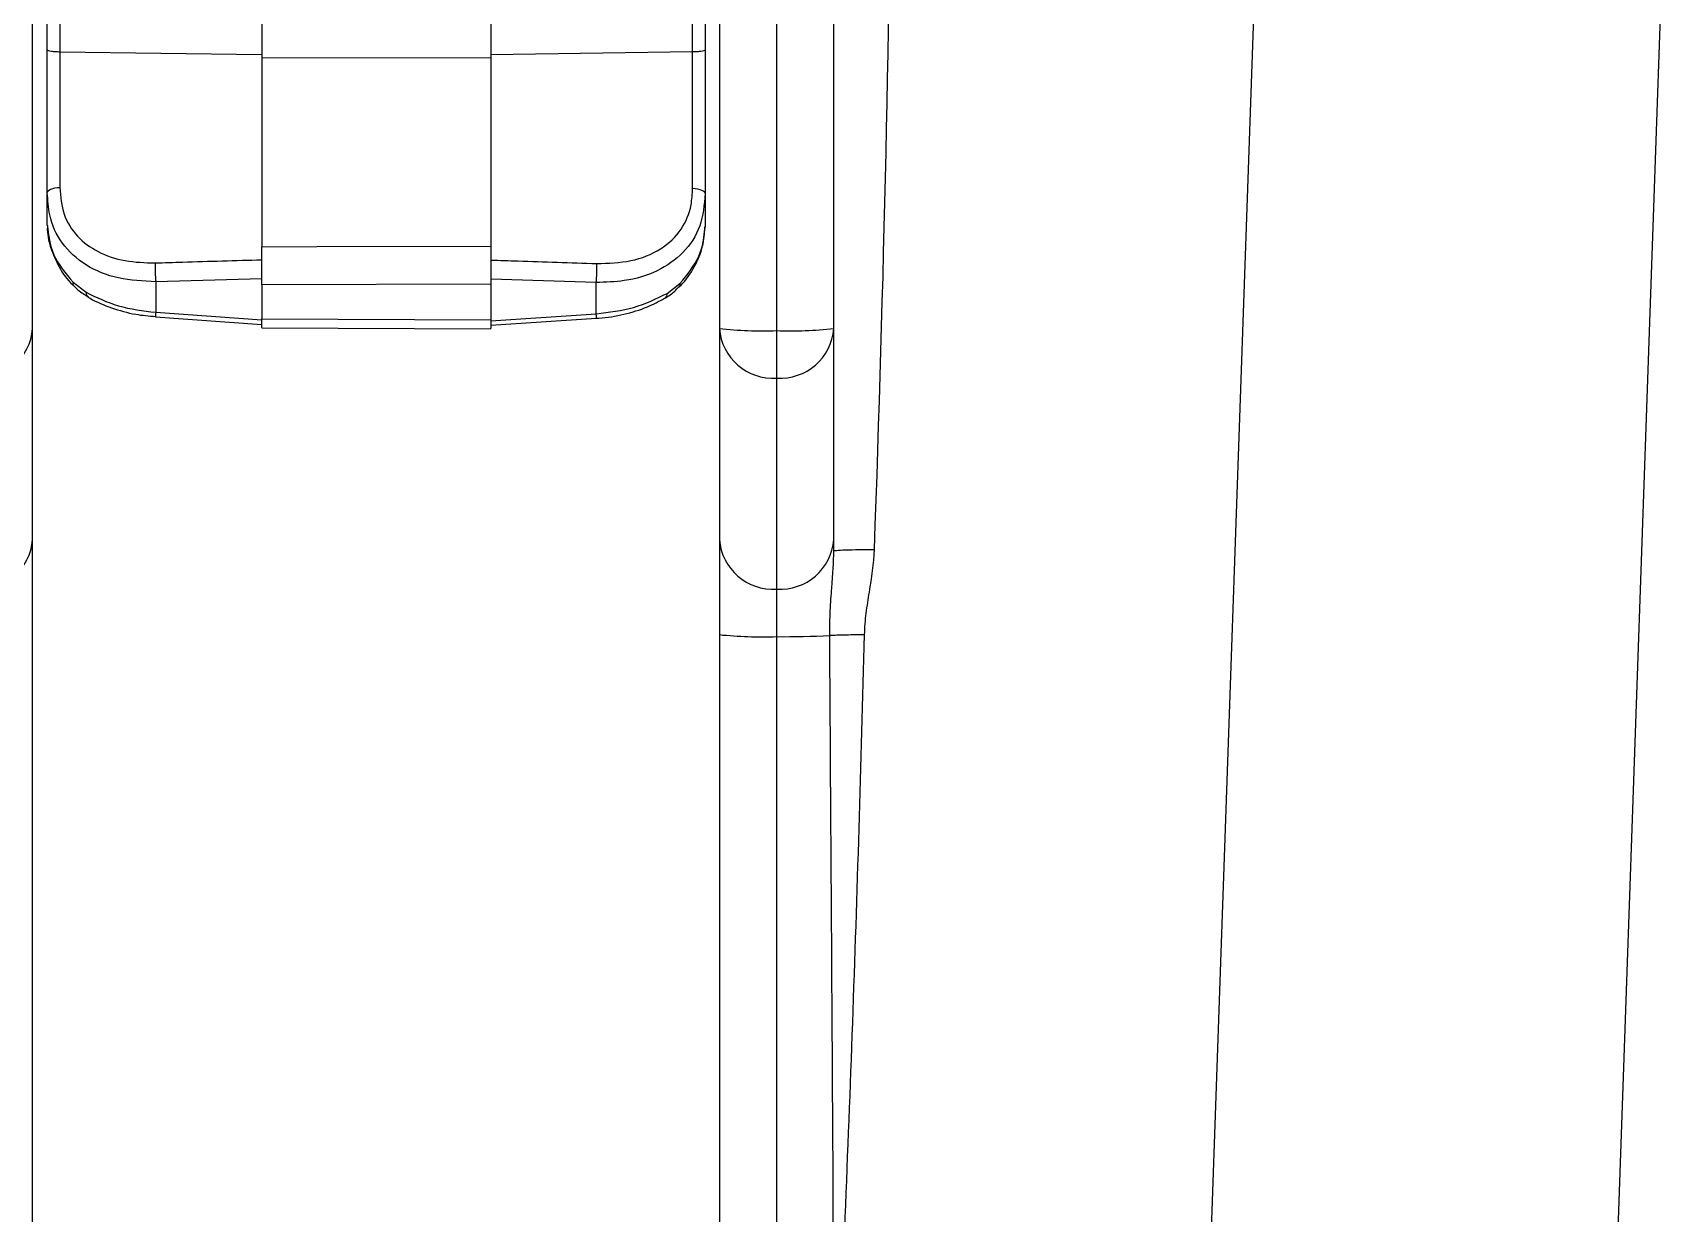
# Model space of a CAD drawing. Header units: millimetres. Extents: x 12 to 854, y 4 to 555.
# Drawn here: x 248.4 to 278.6, y 246.75 to 268.59 of the extents above; entities that cross this region are included whole.
import ezdxf

# ---------------------------------------------------------------- set-up
doc = ezdxf.new("R2010")
doc.units = ezdxf.units.MM

msp = doc.modelspace()

# ---------------------------------------------------------------- linework, layer by layer
at = {"color": 7, "linetype": 'Continuous', "lineweight": 25}
for p, q in [((248.403, 263.12), (248.403, 278.346)), ((261.103, 278.346), (261.103, 263.12)), ((262.162, 276.229), (262.162, 263.083)), ((252.641, 275.197), (252.641, 268.126)), ((256.874, 275.189), (256.874, 268.123)), ((263.22, 263.12), (263.22, 275.18)), ((271.071, 271.498), (270.049, 242.218)), ((277.579, 242.218), (278.598, 271.388)), ((248.674, 268.276), (248.674, 268.954)), ((248.906, 268.913), (248.906, 268.234)), ((260.609, 268.236), (260.609, 268.913)), ((260.841, 268.953), (260.841, 268.278)), ((248.674, 265.632), (248.674, 268.276)), ((248.906, 268.234), (248.906, 265.729)), ((252.641, 268.18), (248.906, 268.234)), ((260.609, 268.236), (256.874, 268.182)), ((260.609, 265.714), (260.609, 268.236)), ((260.841, 268.278), (260.841, 265.616)), ((256.874, 268.123), (252.641, 268.126)), ((252.641, 268.126), (252.641, 264.633)), ((256.874, 268.123), (256.874, 264.646)), ((248.674, 265.035), (248.674, 265.632)), ((260.841, 265.616), (260.841, 265.002)), ((249.15, 263.976), (249.391, 263.792)), ((252.641, 264.041), (250.68, 263.985)), ((250.68, 263.985), (250.68, 263.42)), ((256.874, 263.939), (252.641, 263.926)), ((252.641, 263.926), (252.641, 263.298)), ((258.826, 263.972), (256.874, 264.034)), ((256.874, 263.939), (256.874, 263.284)), ((258.826, 263.394), (258.826, 263.972)), ((260.137, 263.771), (260.374, 263.954)), ((260.095, 263.678), (260.093, 263.676)), ((250.675, 263.337), (250.675, 263.337)), ((250.675, 263.336), (252.64, 263.194)), ((250.68, 263.42), (252.641, 263.279)), ((252.641, 263.298), (256.874, 263.284)), ((256.874, 263.265), (258.826, 263.394)), ((256.874, 263.181), (258.83, 263.31)), ((248.403, 259.217), (248.403, 263.12)), ((252.641, 263.13), (256.874, 263.116)), ((261.103, 263.12), (261.103, 259.217)), ((262.162, 263.083), (262.162, 262.203)), ((263.22, 259.217), (263.22, 263.12)), ((262.162, 262.203), (262.162, 258.3)), ((248.403, 257.458), (248.403, 259.217)), ((261.103, 259.217), (261.103, 257.458)), ((263.22, 259.007), (263.22, 259.217)), ((262.162, 258.3), (262.162, 257.421)), ((248.403, 242.217), (248.403, 257.458)), ((261.103, 257.458), (261.103, 242.217)), ((262.162, 257.421), (262.162, 242.18))]:
    msp.add_line(p, q, dxfattribs=at)
at = {"color": 7, "linetype": 'Continuous', "lineweight": 25, "flags": 128}
for points in [[(248.674, 265.632), (248.678, 265.65), (248.691, 265.668), (248.712, 265.684), (248.741, 265.698), (248.776, 265.71), (248.816, 265.72), (248.86, 265.726), (248.906, 265.729)], [(260.609, 265.714), (260.655, 265.71), (260.699, 265.704), (260.739, 265.694), (260.774, 265.682), (260.802, 265.668), (260.823, 265.652), (260.836, 265.634), (260.841, 265.616)], [(252.641, 264.633), (253.657, 264.636), (256.874, 264.646)]]:
    msp.add_lwpolyline(points, dxfattribs=at)
at = {"color": 7, "linetype": 'Continuous', "lineweight": 25}
for centre, radius, start, end in [((252.906, 264.216), 2.238, 176.9775, 185.9258), ((256.529, 264.212), 2.309, 354.0275, 2.7098), ((249.223, 263.955), 0.0759, 163.8891, 218.8504), ((249.492, 263.782), 0.102, 174.3899, 234.6148), ((247.411, 263.196), 0.995, 266.1887, 355.5981), ((261.897, 270.692), 7.614, 264.0133, 271.9891), ((262.095, 263.196), 0.995, 184.4019, 273.8113), ((262.426, 270.692), 7.614, 268.0109, 275.9867), ((262.228, 263.196), 0.995, 266.1887, 355.5981), ((247.411, 259.293), 0.995, 266.1887, 355.5981), ((262.095, 259.293), 0.995, 184.4019, 273.8113), ((262.228, 259.293), 0.995, 266.1887, 355.5981), ((261.897, 265.03), 7.614, 264.0133, 271.9891), ((262.301, 272.317), 14.897, 269.4646, 273.2492)]:
    msp.add_arc(centre, radius, start, end, dxfattribs=at)
at = {"color": 8, "linetype": 'Continuous', "lineweight": 25}
for centre, radius, start, end in [((260.3, 263.933), 0.0767, 322.0495, 15.6695), ((260.034, 263.761), 0.104, 306.2146, 5.1079), ((252.863, 263.25), 2.19, 175.5359, 177.7258), ((256.903, 263.249), 1.928, 1.8433, 4.3317)]:
    msp.add_arc(centre, radius, start, end, dxfattribs=at)
at = {"color": 7, "linetype": 'Continuous', "lineweight": 25}
msp.add_open_spline([(264.276, 273.704), (264.259, 268.814), (264.139, 263.923), (263.965, 259.033)], degree=3, dxfattribs=at)
for points, knots in [([(248.906, 268.234), (248.878, 268.235), (248.821, 268.237), (248.749, 268.245), (248.697, 268.257), (248.678, 268.267), (248.674, 268.274), (248.674, 268.275), (248.674, 268.276)], [0, 0, 0, 0, 0.227307, 0.454614, 0.681925, 0.909244, 0.961959, 1, 1, 1, 1]), ([(260.841, 268.278), (260.841, 268.277), (260.84, 268.275), (260.837, 268.269), (260.817, 268.258), (260.765, 268.247), (260.694, 268.238), (260.637, 268.237), (260.609, 268.236)], [0, 0, 0, 0, 0.038057, 0.090756, 0.318075, 0.545386, 0.772693, 1, 1, 1, 1]), ([(248.906, 265.729), (248.921, 265.56), (248.951, 265.221), (249.208, 264.81), (249.603, 264.52), (250.104, 264.351), (250.482, 264.339), (250.671, 264.334)], [0, 0, 0, 0, 0.199551, 0.399542, 0.592465, 0.795635, 1, 1, 1, 1]), ([(258.836, 264.322), (259.05, 264.329), (259.478, 264.343), (260.033, 264.564), (260.417, 264.926), (260.588, 265.337), (260.603, 265.61), (260.609, 265.714)], [0, 0, 0, 0, 0.230377, 0.461172, 0.679992, 0.878579, 1, 1, 1, 1]), ([(250.68, 263.985), (250.445, 263.996), (249.976, 264.019), (249.366, 264.269), (248.925, 264.673), (248.704, 265.154), (248.683, 265.493), (248.674, 265.632)], [0, 0, 0, 0, 0.217659, 0.435441, 0.649515, 0.856143, 1, 1, 1, 1]), ([(260.841, 265.616), (260.822, 265.411), (260.784, 265), (260.461, 264.506), (259.971, 264.164), (259.401, 263.988), (259.001, 263.977), (258.826, 263.972)], [0, 0, 0, 0, 0.212274, 0.42499, 0.629813, 0.837845, 1, 1, 1, 1]), ([(248.676, 265.027), (248.676, 265.017), (248.668, 264.883), (248.722, 264.618), (248.884, 264.258), (249.042, 264.015), (249.16, 263.915), (249.167, 263.909)], [0, 0, 0, 0, 0.02448, 0.337808, 0.655812, 0.978216, 1, 1, 1, 1]), ([(248.674, 265.035), (248.696, 264.848), (248.739, 264.471), (249.013, 264.142), (249.15, 263.976)], [0, 0, 0, 0, 0.497028, 1, 1, 1, 1]), ([(260.358, 263.886), (260.369, 263.897), (260.486, 264.009), (260.652, 264.259), (260.814, 264.629), (260.829, 264.882), (260.836, 265.002)], [0, 0, 0, 0, 0.034374, 0.366047, 0.699509, 1, 1, 1, 1]), ([(260.374, 263.954), (260.509, 264.119), (260.778, 264.445), (260.82, 264.818), (260.841, 265.002)], [0, 0, 0, 0, 0.504237, 1, 1, 1, 1]), ([(252.641, 263.926), (252.641, 263.972), (252.641, 264.064), (252.641, 264.236), (252.641, 264.407), (252.641, 264.543), (252.641, 264.609), (252.641, 264.633)], [0, 0, 0, 0, 0.21891, 0.43782, 0.656728, 0.875635, 1, 1, 1, 1]), ([(256.874, 264.646), (256.874, 264.603), (256.874, 264.516), (256.874, 264.347), (256.874, 264.174), (256.874, 264.034), (256.874, 263.964), (256.874, 263.939)], [0, 0, 0, 0, 0.218922, 0.437845, 0.656768, 0.875694, 1, 1, 1, 1]), ([(250.671, 264.334), (250.84, 264.339), (251.496, 264.359), (252.153, 264.379), (252.641, 264.393)], [0, 0, 0, 0, 0.256668, 1, 1, 1, 1]), ([(256.874, 264.387), (257.043, 264.381), (257.696, 264.359), (258.35, 264.338), (258.836, 264.322)], [0, 0, 0, 0, 0.257776, 1, 1, 1, 1]), ([(249.167, 263.91), (249.191, 263.884), (249.269, 263.799), (249.368, 263.745), (249.436, 263.707)], [0, 0, 0, 0, 0.305647, 1, 1, 1, 1]), ([(249.391, 263.792), (249.584, 263.698), (249.969, 263.508), (250.443, 263.449), (250.68, 263.42)], [0, 0, 0, 0, 0.500765, 1, 1, 1, 1]), ([(249.434, 263.701), (249.445, 263.693), (249.572, 263.614), (249.861, 263.496), (250.272, 263.377), (250.553, 263.353), (250.676, 263.342)], [0, 0, 0, 0, 0.034062, 0.379039, 0.728135, 1, 1, 1, 1]), ([(258.826, 263.394), (259.064, 263.422), (259.547, 263.48), (259.939, 263.673), (260.137, 263.771)], [0, 0, 0, 0, 0.492822, 1, 1, 1, 1]), ([(258.83, 263.312), (258.845, 263.313), (259.017, 263.319), (259.342, 263.378), (259.76, 263.5), (259.987, 263.625), (260.09, 263.681)], [0, 0, 0, 0, 0.033441, 0.373433, 0.716018, 1, 1, 1, 1]), ([(260.093, 263.68), (260.128, 263.7), (260.225, 263.754), (260.304, 263.839), (260.354, 263.893)], [0, 0, 0, 0, 0.358963, 1, 1, 1, 1]), ([(252.641, 263.131), (252.641, 263.136), (252.641, 263.146), (252.641, 263.217), (252.641, 263.278), (252.641, 263.298)], [0, 0, 0, 0, 0.3906447, 0.793221, 1, 1, 1, 1]), ([(256.874, 263.284), (256.874, 263.246), (256.874, 263.17), (256.874, 263.118), (256.874, 263.122), (256.874, 263.124)], [0, 0, 0, 0, 0.402928, 0.805855, 1, 1, 1, 1]), ([(263.145, 257.444), (263.144, 257.598), (263.148, 257.752), (263.162, 258.047), (263.172, 258.187), (263.201, 258.581), (263.22, 258.806), (263.22, 259.007)], [0, 0, 0, 0, 0.25, 0.25, 0.5, 0.5, 1, 1, 1, 1]), ([(263.22, 259.007), (263.22, 259.01), (263.236, 259.013), (263.308, 259.02), (263.365, 259.023), (263.511, 259.028), (263.599, 259.03), (263.782, 259.033), (263.877, 259.033), (263.965, 259.033)], [0, 0, 0, 0, 0.25, 0.25, 0.5, 0.5, 0.75, 0.75, 1, 1, 1, 1]), ([(263.965, 259.033), (263.955, 258.771), (263.914, 258.508), (263.851, 258.115), (263.83, 257.984), (263.797, 257.722), (263.787, 257.59), (263.783, 257.459)], [0, 0, 0, 0, 0.5, 0.5, 0.75, 0.75, 1, 1, 1, 1]), ([(263.145, 257.444), (263.169, 257.446), (263.202, 257.448), (263.287, 257.452), (263.339, 257.454), (263.456, 257.456), (263.52, 257.457), (263.652, 257.459), (263.719, 257.459), (263.783, 257.459)], [0, 0, 0, 0, 0.25, 0.25, 0.5, 0.5, 0.75, 0.75, 1, 1, 1, 1]), ([(263.22, 243.088), (263.22, 245.479), (263.205, 247.872), (263.175, 252.657), (263.159, 255.05), (263.145, 257.444)], [0, 0, 0, 0, 0.5, 0.5, 1, 1, 1, 1]), ([(263.783, 257.459), (263.721, 255.064), (263.648, 252.669), (263.477, 247.88), (263.378, 245.485), (263.262, 243.09)], [0, 0, 0, 0, 0.5, 0.5, 1, 1, 1, 1])]:
    msp.add_open_spline(points, degree=3, knots=knots, dxfattribs=at)

doc.saveas('drawing.dxf')
